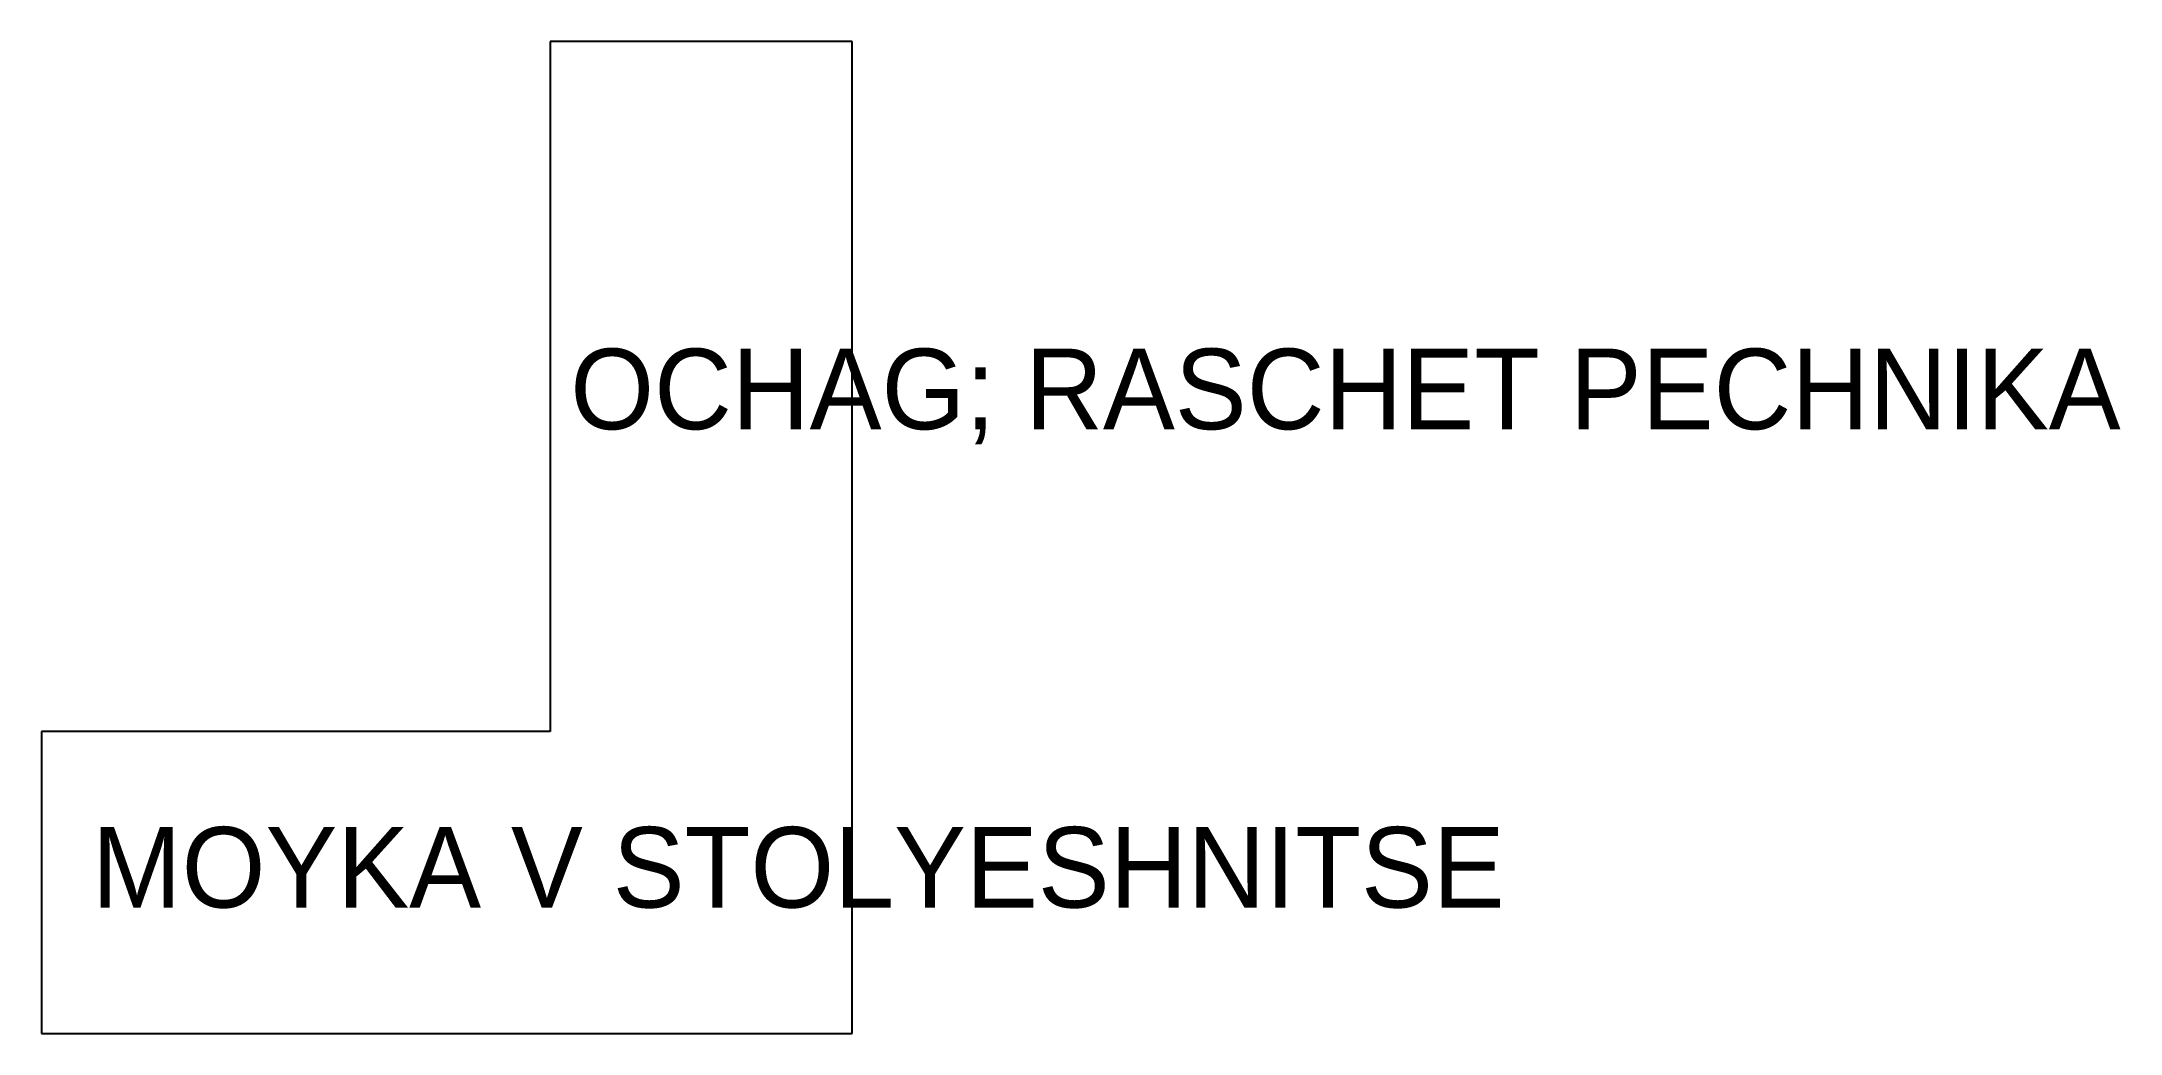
# Model space of a CAD drawing. Header units: millimetres. Extents: x 0 to 4129, y 0 to 1970.
import ezdxf

# ---------------------------------------------------------------- set-up
doc = ezdxf.new("R2010")
doc.units = ezdxf.units.MM
doc.layers.add('A-H1-NEW', color=1, linetype='CONTINUOUS')
doc.layers.add('A-TEXT', color=7, linetype='CONTINUOUS')

msp = doc.modelspace()

# ---------------------------------------------------------------- linework, layer by layer
at = {"layer": 'A-H1-NEW'}
for p, q in [((1610, 1970), (1010, 1970)), ((1010, 1970), (1010, 600)), ((1610, 0), (1610, 1970)), ((1010, 600), (0, 600)), ((0, 600), (0, 0)), ((0, 0), (1610, 0))]:
    msp.add_line(p, q, dxfattribs=at)

# ---------------------------------------------------------------- texts
at = {"layer": 'A-TEXT'}
for s, p in [('OCHAG; RASCHET PECHNIKA', (1050, 1200)), ('MOYKA V STOLYESHNITSE', (100, 250))]:
    msp.add_text(s, height=160, dxfattribs=at).set_placement(p)

doc.saveas('drawing.dxf')
